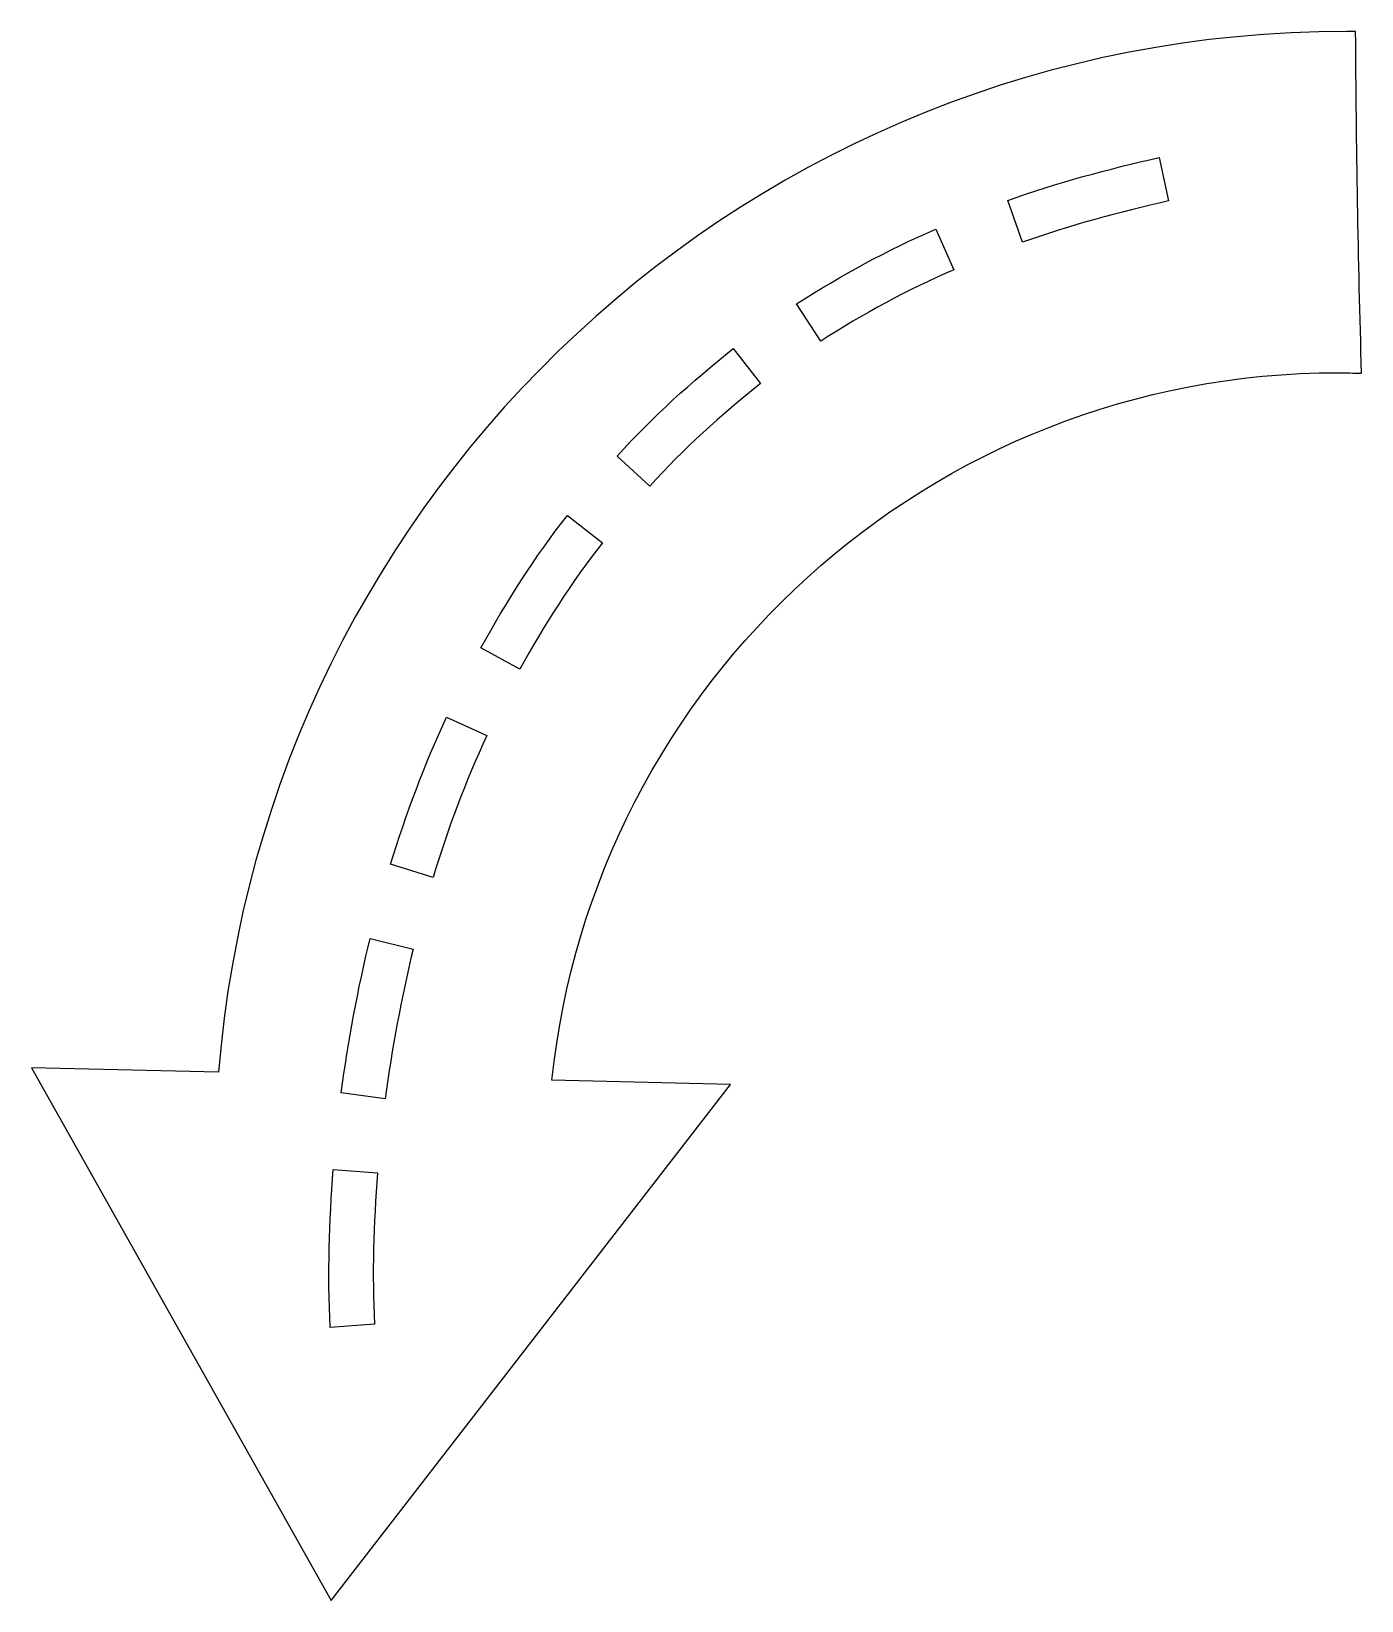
# Model space of a CAD drawing. Header units: centimetres. Extents: x -7.5 to 7.5, y -8.8 to 8.8.
import ezdxf

# ---------------------------------------------------------------- set-up
doc = ezdxf.new("R2010")
doc.units = ezdxf.units.CM
doc.header["$MEASUREMENT"] = 0
doc.layers.add('Camada 1', color=7, linetype='Continuous')

msp = doc.modelspace()

# ---------------------------------------------------------------- linework, layer by layer
at = {"layer": 'Camada 1'}
for points, knots in [([(7.45352, 4.96021), (7.36584, 4.96262), (7.27837, 4.96672), (7.19026, 4.96672), (7.19026, 4.96672), (2.6118, 4.96672), (-1.15353, 1.49417), (-1.62036, -2.96033), (-1.62036, -2.96033), (-1.62036, -2.96033), (0.38142, -3.00806), (0.38142, -3.00806), (0.38142, -3.00806), (0.38142, -3.00806), (-4.0957, -8.79095), (-4.0957, -8.79095), (-4.0957, -8.79095), (-4.0957, -8.79095), (-7.45352, -2.82153), (-7.45352, -2.82153), (-7.45352, -2.82153), (-7.45352, -2.82153), (-5.35606, -2.87135), (-5.35606, -2.87135), (-5.35606, -2.87135), (-4.8346, 3.65568), (0.62241, 8.79095), (7.28361, 8.79095), (7.28361, 8.79095), (7.31811, 8.79095), (7.35174, 8.78854), (7.386, 8.7883), (7.386, 8.7883), (7.39484, 7.51669), (7.41397, 6.23468), (7.45352, 4.96021)], [0, 0, 0, 0, 0.1, 0.1, 0.1, 0.1, 0.2, 0.2, 0.2, 0.2, 0.3, 0.3, 0.3, 0.3, 0.4, 0.4, 0.4, 0.4, 0.5, 0.5, 0.5, 0.5, 0.6, 0.6, 0.6, 0.6, 0.7, 0.7, 0.7, 0.7, 0.8, 0.8, 0.8, 0.8, 1, 1, 1, 1]), ([(5.28979, 6.89103), (5.28979, 6.89103), (5.18552, 7.37728), (5.18552, 7.37728), (5.18552, 7.37728), (4.61233, 7.24816), (4.04226, 7.09719), (3.48777, 6.89576), (3.48777, 6.89576), (3.48777, 6.89576), (3.65493, 6.42747), (3.65493, 6.42747), (3.65493, 6.42747), (4.18735, 6.62073), (4.73636, 6.76634), (5.28979, 6.89103)], [0, 0, 0, 0, 0.2, 0.2, 0.2, 0.2, 0.4, 0.4, 0.4, 0.4, 0.6, 0.6, 0.6, 0.6, 1, 1, 1, 1]), ([(2.88388, 6.12102), (2.88388, 6.12102), (2.68327, 6.57616), (2.68327, 6.57616), (2.68327, 6.57616), (2.14122, 6.34214), (1.62163, 6.05628), (1.12223, 5.73897), (1.12223, 5.73897), (1.12223, 5.73897), (1.39303, 5.32191), (1.39303, 5.32191), (1.39303, 5.32191), (1.86888, 5.62394), (2.36471, 5.89707), (2.88388, 6.12102)], [0, 0, 0, 0, 0.2, 0.2, 0.2, 0.2, 0.4, 0.4, 0.4, 0.4, 0.6, 0.6, 0.6, 0.6, 1, 1, 1, 1]), ([(0.71639, 4.84498), (0.71639, 4.84498), (0.4117, 5.23807), (0.4117, 5.23807), (0.4117, 5.23807), (-0.0492, 4.86704), (-0.49476, 4.47393), (-0.88904, 4.03141), (-0.88904, 4.03141), (-0.88904, 4.03141), (-0.52148, 3.69624), (-0.52148, 3.69624), (-0.52148, 3.69624), (-0.14637, 4.11786), (0.27776, 4.49142), (0.71639, 4.84498)], [0, 0, 0, 0, 0.2, 0.2, 0.2, 0.2, 0.4, 0.4, 0.4, 0.4, 0.6, 0.6, 0.6, 0.6, 1, 1, 1, 1]), ([(-1.05328, 3.06241), (-1.05328, 3.06241), (-1.44711, 3.36636), (-1.44711, 3.36636), (-1.44711, 3.36636), (-1.8134, 2.90175), (-2.12902, 2.39997), (-2.41519, 1.88395), (-2.41519, 1.88395), (-2.41519, 1.88395), (-1.97844, 1.64572), (-1.97844, 1.64572), (-1.97844, 1.64572), (-1.70447, 2.13973), (-1.40295, 2.61957), (-1.05328, 3.06241)], [0, 0, 0, 0, 0.2, 0.2, 0.2, 0.2, 0.4, 0.4, 0.4, 0.4, 0.6, 0.6, 0.6, 0.6, 1, 1, 1, 1]), ([(-2.34937, 0.90177), (-2.34937, 0.90177), (-2.80146, 1.10878), (-2.80146, 1.10878), (-2.80146, 1.10878), (-3.05083, 0.57427), (-3.25459, 0.02031), (-3.42765, -0.54153), (-3.42765, -0.54153), (-3.42765, -0.54153), (-2.95222, -0.68766), (-2.95222, -0.68766), (-2.95222, -0.68766), (-2.78548, -0.14519), (-2.5889, 0.38858), (-2.34937, 0.90177)], [0, 0, 0, 0, 0.2, 0.2, 0.2, 0.2, 0.4, 0.4, 0.4, 0.4, 0.6, 0.6, 0.6, 0.6, 1, 1, 1, 1]), ([(-3.17492, -1.49091), (-3.17492, -1.49091), (-3.65792, -1.37275), (-3.65792, -1.37275), (-3.65792, -1.37275), (-3.79566, -1.94385), (-3.90414, -2.52168), (-3.9809, -3.1035), (-3.9809, -3.1035), (-3.9809, -3.1035), (-3.48782, -3.16803), (-3.48782, -3.16803), (-3.48782, -3.16803), (-3.41336, -2.6037), (-3.30822, -2.04373), (-3.17492, -1.49091)], [0, 0, 0, 0, 0.2, 0.2, 0.2, 0.2, 0.4, 0.4, 0.4, 0.4, 0.6, 0.6, 0.6, 0.6, 1, 1, 1, 1]), ([(-3.57526, -3.99906), (-3.57526, -3.99906), (-4.07106, -3.96014), (-4.07106, -3.96014), (-4.07106, -3.96014), (-4.11461, -4.54786), (-4.13583, -5.12735), (-4.10387, -5.73041), (-4.10387, -5.73041), (-4.10387, -5.73041), (-3.60804, -5.69361), (-3.60804, -5.69361), (-3.60804, -5.69361), (-3.63709, -5.14251), (-3.61773, -4.56341), (-3.57526, -3.99906)], [0, 0, 0, 0, 0.2, 0.2, 0.2, 0.2, 0.4, 0.4, 0.4, 0.4, 0.6, 0.6, 0.6, 0.6, 1, 1, 1, 1])]:
    msp.add_open_spline(points, degree=3, knots=knots, dxfattribs=at)

doc.saveas('drawing.dxf')
